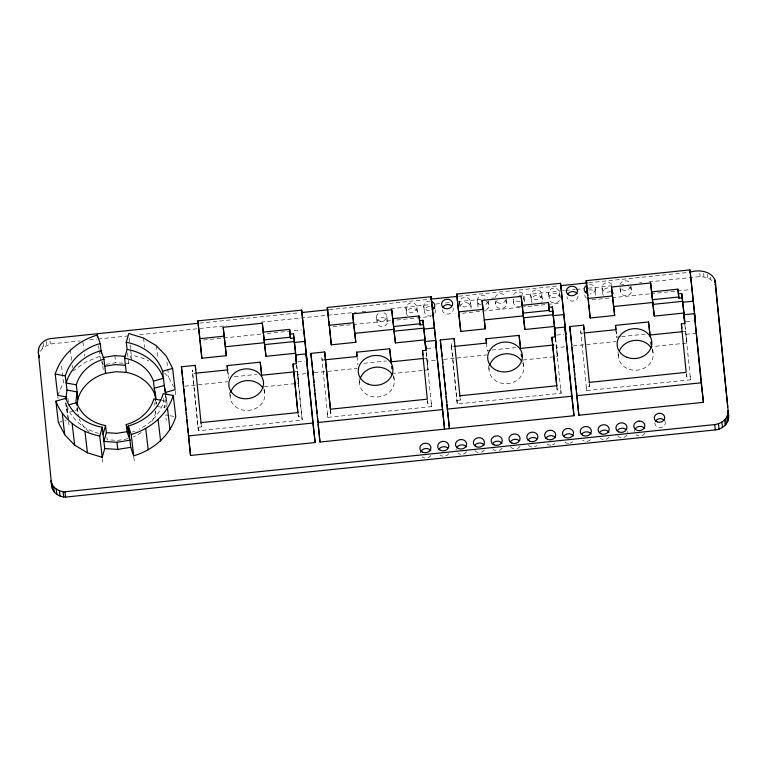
<?xml version="1.0" encoding="UTF-8"?>
<svg xmlns="http://www.w3.org/2000/svg" width="767" height="767" viewBox="0 0 767 767"><rect width="100%" height="100%" fill="white"/><g stroke="black" fill="none" stroke-linecap="round" stroke-linejoin="round"><path stroke-width="0.58" stroke-dasharray="3.83 2.88" d="M68.359 419.626L66.365 408.495L66.806 405.11M155.26 401.524L154.694 406.002L154.416 403.643M151.722 421.582A40.018 34.333 -6.6 0 0 155.509 413.106L155.797 410.863M156.938 406.414L164.809 407.843L166.257 396.549L167.072 403.643L166.64 407.037M105.942 364.325L115.673 362.743L128.741 363.596L129.987 359.196M130.294 358.103L131.224 354.805L146.008 359.32L148.961 361.104M57.698 395.369L63.46 382.465L61.408 364.708M40.296 351.238L43.671 347.192L50.373 344L80.132 340.912M72.855 371.17L85.242 362.254L99.768 356.319L99.087 350.404M74.207 410.661L67.534 412.531L65.55 401.4L66.365 408.495M75.319 410.345L77.544 409.722L77.151 407.517M58.35 422.435L66.135 420.249M127.859 438.762L117.552 440.431L107.188 439.759L106.92 437.391M199.708 323.118L299.667 312.744M329.417 309.657L429.386 299.293M459.136 296.206L559.095 285.832M588.845 282.745L688.814 272.371M89.653 339.925L96.786 339.187M97.975 339.062L131.301 335.601M139.632 334.738L226.505 325.726M261.01 322.15L326.464 315.352M327.653 315.237L356.214 312.274M362.168 311.651L365.734 311.287M390.729 308.689L429.999 304.614M435.953 304L439.52 303.627M445.474 303.013L450.229 302.514M457.372 301.776L484.744 298.938M491.877 298.2L494.264 297.951M519.249 295.353L559.709 291.163M560.907 291.038L564.474 290.664M565.663 290.54L575.183 289.552M576.372 289.427L583.514 288.689M588.27 288.191L614.453 285.477M621.596 284.739L623.974 284.49M639.448 282.889L641.826 282.639M648.968 281.901L700.137 276.59L707.567 277.51L713.348 281.527M203.638 340.04L222.516 338.084M223.696 337.959L261.451 334.048M267.347 333.434L301.565 329.896M333.07 326.627L351.948 324.671M353.127 324.556L390.882 320.644M396.788 320.031L430.996 316.483M462.511 313.224L481.388 311.268M482.568 311.143L520.323 307.231M521.502 307.116L533.305 305.889M534.484 305.765L560.437 303.08M591.951 299.82L610.829 297.864M612.008 297.74L649.764 293.828M650.943 293.703L689.878 289.677M297.721 361.899L304.7 361.171M427.161 348.486L434.141 347.767M556.593 335.083L563.572 334.364M686.034 321.68L693.013 320.951M294.94 371.794L297.308 371.544L302.208 420.028L198.385 430.786L192.296 369.972L192.699 373.529L195.029 373.289M324.46 359.876L322.14 360.116L321.728 356.569L327.825 417.373L431.648 406.625L425.973 351.391M555.404 337.988L561.08 393.212L457.257 403.969L451.169 343.165L451.581 346.713L453.901 346.473M583.332 333.06L581.012 333.309L580.6 329.752L586.697 390.566L690.521 379.809L685.209 327.777M234.405 376.712L256.84 374.382M363.836 363.299L386.28 360.979M487.371 350.509L490.918 350.145M492.098 350.02L515.712 347.576M620.35 336.732L616.812 337.096L616.131 331.239M621.529 336.608L645.152 334.163M424.372 358.381L426.749 358.141L428.101 369.857L393.663 373.424M683.244 331.574L685.621 331.325M184.866 386.194L227.732 381.755M296.733 365.303L297.797 374.497L308.267 373.414M314.307 372.791L357.173 368.342M426.174 351.9L427.238 361.084L437.708 360.001M443.738 359.378L486.614 354.939M555.605 338.496L556.669 347.681L567.139 346.598M573.179 345.975L616.045 341.536M696.58 333.194L686.11 334.278L686.973 343.041L652.535 346.607M264.222 386.827L298.67 383.26L297.797 374.497M523.094 360.011L557.542 356.444L556.669 347.681M197.972 427.229L201.433 426.874L201.088 423.365M298.095 414.707L298.344 416.836L301.805 416.481L302.208 420.028M330.519 409.962L330.874 413.471L327.413 413.825L327.825 417.373M427.411 400.24L427.775 403.432L431.236 403.068L431.648 406.625M456.844 400.422L460.305 400.058L460.075 397.728M556.842 386.827L557.216 390.019L560.677 389.665L561.08 393.212M589.516 384.315L589.746 386.654L586.285 387.009L586.697 390.566M686.283 373.424L686.647 376.616L690.108 376.261L690.521 379.809M161.741 400.336L163.985 400.738A50.449 43.288 -6.6 0 1 139.095 429.261M169.008 415.551L165.634 414.937L166.247 420.268M170.13 415.762L175.748 416.778M164.589 373.069L168.721 377.393L173.505 386.626M99.768 356.319L101.225 360.586M101.589 361.65L102.673 364.852M165.288 393.624L167.072 403.643M156.267 401.937L156.66 404.151L156.382 401.783M76.786 407.996L78.359 416.826M710.53 277.05L710.779 279.178M707.203 274.318L707.567 277.51M703.569 273.426L703.943 276.628M699.772 273.397L700.137 276.59M684.845 324.575L686.973 343.041M652.602 348.822L653.139 353.51M631.049 286.398L631.548 290.655M620.062 288.008L620.436 291.201M615.882 329.695L616.831 337.892M617.991 352.408L618.528 357.096M601.98 287.625L602.603 292.956M589.602 284.461A5.57 4.775 -6.6 0 1 595.278 288.967L595.892 294.298M589.497 384.526L589.746 386.654M559.632 292.658A5.57 4.775 -6.6 0 1 551.396 297.212A5.57 4.775 -6.6 0 1 551.185 288.929A5.57 4.775 -6.6 0 1 559.632 292.658L560.246 297.989A5.57 4.775 -6.6 0 1 552.451 302.706A5.57 4.775 -6.6 0 1 551.022 294.768A5.57 4.775 -6.6 0 1 560.025 296.762M556.19 344.728L557.542 356.444M548.52 293.205L549.134 298.536M541.809 294.509A5.57 4.775 -6.6 0 1 533.573 299.053A5.57 4.775 -6.6 0 1 533.362 290.779A5.57 4.775 -6.6 0 1 541.809 294.509L542.422 299.83M530.697 295.055L531.31 300.376M523.986 296.388L524.599 301.709M523.161 362.235L523.708 366.923M513.123 299.063L513.487 302.256M506.287 299.274L506.776 303.531M495.29 300.885L495.664 304.077M488.464 301.134L488.953 305.391M486.441 343.098L487.39 351.305M488.55 365.821L489.097 370.499M477.227 300.606L477.841 305.937M470.516 301.891A5.57 4.775 -6.6 0 1 462.28 306.445A5.57 4.775 -6.6 0 1 462.07 298.162A5.57 4.775 -6.6 0 1 470.516 301.891L471.13 307.212M459.395 302.438L460.018 307.759M460.066 397.929L460.305 400.058M423.748 306.129L424.372 311.46M417.037 307.433A5.57 4.775 -6.6 0 1 408.811 311.977A5.57 4.775 -6.6 0 1 408.6 303.703A5.57 4.775 -6.6 0 1 417.037 307.433L417.66 312.754M405.925 307.979L406.548 313.3M386.789 316.397L387.412 321.728A5.187 4.449 -6.6 0 1 379.895 326.176A5.187 4.449 -6.6 0 1 379.406 318.478A5.187 4.449 -6.6 0 1 387.412 321.728M393.72 375.638L394.267 380.327M376.444 317.202L377.067 322.523M357.01 356.511L357.959 364.708M359.119 379.224L359.656 383.912M330.5 410.268L330.874 413.471M296.532 364.804L301.805 416.481M297.308 371.544L298.67 383.26M264.289 389.051L264.826 393.73M227.818 371.468L228.499 377.326M227.569 369.915L228.518 378.112M229.678 392.627L230.225 397.316M201.069 423.681L201.433 426.874M175.221 390.777L175.71 395.034M166.938 362.005L167.618 367.92M167.762 369.109L168.721 377.393M165.461 395.705L165.701 397.843M163.716 398.37L164.809 407.843M156.334 345.725L157.839 358.745M155.241 410.738L155.509 413.106M143.544 338.026L144.637 347.489M129.307 338.237L130.543 348.889M130.678 350.068L131.838 360.135M127.504 352.945L128.741 363.596M133.803 456.883L134.292 461.149M114.849 355.648L115.673 362.743M102.26 361.295L102.538 363.663M102.797 365.917L103.296 370.173M98.54 345.668L98.943 349.225M102.337 458.407L102.836 462.664M82.913 342.13L83.728 349.234M84.284 353.97L84.552 356.339M77.266 407.354L78.09 414.458M70.391 349.867L71.619 360.519M72.165 365.255L72.443 367.614M67.937 398.265L68.426 402.531M68.215 418.446L66.71 405.427A50.449 43.288 -6.6 0 0 98.473 433.317M68.599 421.754L68.972 424.956M57.813 396.434L58.062 398.562M50.008 340.807L50.373 344M46.298 340.96L46.797 345.227M43.182 342.935L43.671 347.192M42.099 346.281L42.348 348.419M686.417 374.248L686.647 376.616M556.976 387.661L557.216 390.019M451.581 346.713L457.257 403.969M427.238 361.084L428.101 369.857M427.545 401.064L427.775 403.432M298.104 414.468L298.344 416.836M192.699 373.529L198.385 430.786M522.73 363.136A17.401 14.928 -6.6 0 1 508.435 383.5A17.401 14.928 -6.6 0 1 489.145 367.566M652.171 349.733A17.401 14.928 -6.6 0 1 637.876 370.097A17.401 14.928 -6.6 0 1 618.576 354.162M393.298 376.539A17.401 14.928 -6.6 0 1 379.003 396.903A17.401 14.928 -6.6 0 1 359.704 380.978M263.858 389.952A17.401 14.928 -6.6 0 1 249.563 410.316A17.401 14.928 -6.6 0 1 230.263 394.382M134.762 431.198A50.449 43.288 -6.6 0 1 132.528 432.022M141.233 432.483A40.018 34.333 -6.6 0 1 133.305 436.864M89.077 431.725A40.018 34.333 -6.6 0 1 79.174 418.926M383.96 312.754A5.187 4.449 -6.6 0 1 385.475 319.657A5.187 4.449 -6.6 0 1 377.278 319.369A5.187 4.449 -6.6 0 1 380.01 312.61M429.434 310.635A5.57 4.775 -6.6 0 1 423.787 305.506A5.57 4.775 -6.6 0 1 430.632 301.172M488.176 301.316A5.57 4.775 -6.6 0 1 484.341 304.882M481.465 305.026A5.57 4.775 -6.6 0 1 478.301 297.644A5.57 4.775 -6.6 0 1 487.534 297.711M505.999 299.456A5.57 4.775 -6.6 0 1 501.445 303.186A5.57 4.775 -6.6 0 1 495.856 301.105M495.204 297.51A5.57 4.775 -6.6 0 1 499.758 293.78A5.57 4.775 -6.6 0 1 505.357 295.851M513.554 294.509A5.57 4.775 -6.6 0 1 521.1 292.38A5.57 4.775 -6.6 0 1 523.305 298.814M519.988 301.21A5.57 4.775 -6.6 0 1 513.679 299.283M595.278 288.967A5.57 4.775 -6.6 0 1 589.842 294.02M610.427 291.364A5.57 4.775 -6.6 0 1 602.555 289.619A5.57 4.775 -6.6 0 1 605.527 282.956A5.57 4.775 -6.6 0 1 612.871 285.851M630.771 286.58A5.57 4.775 -6.6 0 1 625.498 290.386A5.57 4.775 -6.6 0 1 620.033 287.107M619.976 284.634A5.57 4.775 -6.6 0 1 623.82 281.058L625.249 280.827A5.57 4.775 -6.6 0 1 630.119 282.985M664.989 421.419A5.216 4.477 -6.6 0 1 660.531 427.555A5.216 4.477 -6.6 0 1 654.96 422.464M430.891 455.454A5.57 4.775 -6.6 0 1 422.176 456.873M448.714 453.604A5.57 4.775 -6.6 0 1 439.999 455.023M466.537 451.763A5.57 4.775 -6.6 0 1 457.822 453.182M456.116 449.884A5.57 4.775 -6.6 0 1 456.269 448.637M484.361 449.913A5.57 4.775 -6.6 0 1 479.615 452.54M478.177 452.453A5.57 4.775 -6.6 0 1 474.744 450.392M502.193 448.091A5.57 4.775 -6.6 0 1 497.438 450.718M496 450.622A5.57 4.775 -6.6 0 1 492.567 448.561M520.016 446.231A5.57 4.775 -6.6 0 1 516.699 448.628M513.823 448.762A5.57 4.775 -6.6 0 1 510.391 446.701M536.986 445.445A5.57 4.775 -6.6 0 1 534.522 446.806M531.646 446.94A5.57 4.775 -6.6 0 1 528.214 444.879M554.8 443.566A5.57 4.775 -6.6 0 1 552.345 444.927M550.907 445.157A5.57 4.775 -6.6 0 1 546.948 443.949M572.623 441.715A5.57 4.775 -6.6 0 1 570.169 443.077M568.731 443.307A5.57 4.775 -6.6 0 1 564.771 442.108M590.437 439.788A5.57 4.775 -6.6 0 1 582.584 440.172M609.132 436.989A5.57 4.775 -6.6 0 1 600.417 438.408M626.946 435.11A5.57 4.775 -6.6 0 1 617.33 435.579M627.416 431.457A5.57 4.775 -6.6 0 1 627.636 432.684M644.779 433.355A5.57 4.775 -6.6 0 1 636.064 434.774M634.357 431.476A5.57 4.775 -6.6 0 1 634.51 430.229M407.354 315.659A5.57 4.775 -6.6 0 1 411.256 308.324A5.57 4.775 -6.6 0 1 417.497 314M435.263 309.686A5.57 4.775 -6.6 0 1 434.793 313.339M431.476 315.726A5.57 4.775 -6.6 0 1 424.429 312.073A5.57 4.775 -6.6 0 1 429.798 306.397M453.086 307.835A5.57 4.775 -6.6 0 1 448.59 314.039A5.57 4.775 -6.6 0 1 442.195 309.609M460.171 306.512A5.57 4.775 -6.6 0 1 466.892 302.802A5.57 4.775 -6.6 0 1 470.967 308.468M486.067 301.383A5.57 4.775 -6.6 0 1 488.924 306.014A5.57 4.775 -6.6 0 1 484.955 310.213M478.062 307.164A5.57 4.775 -6.6 0 1 480.516 301.661M505.06 300.233A5.57 4.775 -6.6 0 1 505.232 306.992A5.57 4.775 -6.6 0 1 497.38 307.375A5.57 4.775 -6.6 0 1 497.208 300.616M522.893 298.411A5.57 4.775 -6.6 0 1 523.919 304.135M520.601 306.532A5.57 4.775 -6.6 0 1 514.293 304.614A5.57 4.775 -6.6 0 1 515.031 298.794M532.116 302.735A5.57 4.775 -6.6 0 1 536.747 295.324A5.57 4.775 -6.6 0 1 541.742 302.256M578.059 296.052A5.57 4.775 -6.6 0 1 572.623 301.105A5.57 4.775 -6.6 0 1 566.947 296.599M588.778 290.022A5.57 4.775 -6.6 0 1 595.738 295.544M586.496 298.142A5.57 4.775 -6.6 0 1 584.78 294.835M613.715 292.409A5.57 4.775 -6.6 0 1 613.552 293.656M603.408 295.305A5.57 4.775 -6.6 0 1 603.677 289.984A5.57 4.775 -6.6 0 1 609.477 287.989M628.662 286.657A5.57 4.775 -6.6 0 1 630.608 293.454A5.57 4.775 -6.6 0 1 622.507 294.768A5.57 4.775 -6.6 0 1 621.97 287.74"/><path stroke-width="1.15" d="M690.003 272.256C700.329 268.584 716.877 272.275 715.63 285.947L728.65 415.915C729.321 423.394 722.351 429.271 715.352 429.903L65.569 497.093C59.164 497.102 52.472 492.74 51.705 486.029L38.35 352.36C37.794 345.61 43.451 339.963 49.759 338.678L198.519 323.243M39.079 355.495L38.964 357.681L38.35 352.36M728.477 419.194L728.036 410.594L728.65 415.915M65.837 399.137L66.988 390.106L65.348 375.897A50.449 43.288 -6.6 0 1 100.209 343.549L97.304 335.026C78.196 340.701 61.274 354.651 55.234 374.066L57.698 395.369L66.691 396.999M77.074 405.753L77.927 399.041L76.288 384.833A40.018 34.333 -6.6 0 1 103.938 359.177L101.033 350.653A50.449 43.288 -6.6 0 0 66.173 383.001L76.288 384.833M155.404 400.403L155.835 397.047L154.263 388.217L164.263 385.418L165.854 394.315M102.222 457.333L99.758 436.04L102.241 427.248A50.449 43.288 -6.6 0 1 65.895 398.332L55.886 401.131L58.35 422.435L64.725 434.755L74.648 445.119L87.438 452.818L102.222 457.333L104.705 448.551L102.241 427.248M155.874 399.732L155.078 395.321A40.018 34.333 -6.6 0 0 126.258 372.378L124.609 358.179L127.101 349.397L126.277 342.293L128.76 333.501L143.544 338.026L156.334 345.725L166.257 356.089L172.633 368.409L175.097 389.713L165.087 392.512M103.066 434.352L105.549 425.56A40.018 34.333 -6.6 0 1 76.719 402.627L68.934 404.803M105.549 425.56L106.373 432.665L103.881 441.447L116.948 442.3L129.949 440.191L127.044 431.668L126.219 424.563A40.018 34.333 -6.6 0 0 153.87 398.907L160.619 400.134M51.705 486.029L51.092 480.708C51.859 487.409 58.551 491.781 64.955 491.772L714.739 424.573C720.664 423.911 726.531 419.933 727.864 413.873M133.679 455.819L131.215 434.525C150.313 428.839 167.244 414.889 173.284 395.475L163.17 393.644A50.449 43.288 -6.6 0 1 128.31 425.992L130.774 447.295L133.679 455.819C152.777 450.143 169.708 436.193 175.748 416.778L173.284 395.475M126.277 342.293A50.449 43.288 -6.6 0 1 162.623 371.218L172.633 368.409M124.609 358.179A40.018 34.333 -6.6 0 1 153.438 381.122L163.448 378.313A50.449 43.288 -6.6 0 0 127.101 349.397M102.941 357.575L114.849 355.648L125.539 356.339M77.927 399.041A40.018 34.333 -6.6 0 1 105.578 373.376L115.894 371.707L126.258 372.378M127.044 431.668L116.737 433.336L106.373 432.665M104.705 448.551L117.773 449.395L130.774 447.295M294.049 338.017L295.688 353.251L265.996 356.319L262.304 323.195L223.207 327.26L226.351 355.696L201.865 358.227L197.838 320.884L301.661 310.127L307.03 360.931L301.661 310.127M425.34 342.034L425.129 339.848L395.436 342.916L391.745 309.791L352.647 313.847L355.792 342.283L331.306 344.824L327.279 307.471L431.102 296.714L436.461 347.528L431.102 296.714M458.484 311.891L482.97 309.36L482.079 300.443L521.186 296.388L523.439 315.879L484.341 319.944L485.223 328.88L460.737 331.421L456.71 294.068L560.533 283.311L565.902 334.115L560.533 283.311M684.548 318.506L684.001 313.032L654.309 316.1L650.617 282.975L611.52 287.04L614.664 315.477L590.178 318.008L586.151 280.655L689.974 269.907L695.333 320.711L689.974 269.907M302.045 312.505L328.228 309.782M430.575 299.168L457.947 296.33M560.284 285.707L587.656 282.87M521.186 296.388L522.116 305.295L548.463 302.572L549.421 311.527L552.882 311.162L552.307 306.915L548.932 307.26L548.463 302.572M650.617 282.975L651.557 291.882L677.903 289.169L678.392 293.425M199.612 338.707L224.098 336.167L226.351 355.696M262.304 323.195L263.244 332.101L289.59 329.388L290.549 338.333L294.01 337.979L293.435 333.731L290.06 334.076L289.59 329.388M329.043 325.294L353.529 322.763L355.792 342.283M391.745 309.791L392.685 318.698L419.031 315.975L419.52 320.242M587.915 298.488L612.402 295.947L614.664 315.477M422.866 320.318L419.491 320.673L419.99 324.93L423.451 324.575L422.866 320.318L425.33 342.868M677.903 289.169L678.364 293.857L681.738 293.502L682.179 296.695M651.557 291.882L652.439 299.696L678.824 296.973M263.244 332.101L264.126 339.915L290.511 337.192M392.685 318.698L393.567 326.512L419.952 323.789M522.116 305.295L522.998 313.109L549.383 310.376M678.364 293.857L678.862 298.114L682.323 297.759M225.469 346.751L264.567 342.696M354.9 333.348L393.998 329.292M613.773 306.532L652.87 302.476M393.567 326.512L394.008 331.2L423.767 328.132L423.489 324.604M522.998 313.109L523.439 317.797L553.208 314.719L552.921 311.201M652.439 299.696L652.88 304.394L682.64 301.316L682.362 297.788M264.126 339.915L264.567 344.613L294.336 341.536M293.435 333.731L294.298 342.494L304.767 341.411M423.739 329.081L434.208 327.998M552.307 306.915L553.17 315.678L563.64 314.595M681.738 293.502L682.611 302.275L693.08 301.191M523.439 317.797L524.877 329.503L554.56 326.435L554.886 329.724M200.944 422.617L297.845 412.579L293.032 364.085L296.407 363.74L295.535 354.968L306.004 353.884L315.132 442.549L190.542 455.454L181.415 366.789L195.259 365.36L195.758 369.617M459.817 395.801L556.717 385.763L551.904 337.269L555.279 336.924L554.416 328.161L564.876 327.068L574.004 415.743L319.973 442.051L310.856 353.386L324.7 351.948L330.404 408.792M324.7 351.948L330.376 409.204L427.286 399.166L422.473 350.682L425.848 350.327L424.976 341.564L435.445 340.481L444.563 429.146L435.445 340.481M447.755 411.956L449.414 428.648L440.287 339.982L454.131 338.544L454.63 342.801M589.248 382.397L686.158 372.359L681.345 323.866L684.72 323.511L683.848 314.748L694.317 313.665L703.435 402.33L578.845 415.235L569.728 326.569L583.572 325.141L584.061 329.398M196.189 373.165L227.569 369.915L227.147 365.61L260.214 362.177L261.566 373.893M324.46 359.876L357.01 356.511L356.578 352.197L389.646 348.774L391.266 362.868M453.901 346.473L486.441 343.098L486.019 338.793L519.086 335.371L520.438 347.087M584.502 332.945L615.882 329.695L615.45 325.39L648.518 321.958L649.879 333.674M293.751 371.918L261.681 375.236L260.214 362.177M423.183 358.505L391.122 361.832L389.646 348.774M553.812 344.977L520.553 348.419L519.086 335.371M649.994 335.016L682.055 331.699M188.279 435.934L312.869 423.029L315.132 442.549M317.711 422.521L442.31 409.616M447.151 409.118L571.741 396.213L574.004 415.743M576.592 395.714L701.182 382.81L703.435 402.33M125.433 365.284L115.069 364.613L104.763 366.281L104.034 364.143M55.234 374.066L65.348 375.897M66.988 390.106L77.112 391.937L75.962 400.892L76.556 404.209M55.886 401.131C62.789 419.894 80.573 432.291 99.758 436.04M715.093 284.384L715.63 285.947M128.31 425.992L131.215 434.525M126.219 424.563L129.124 433.096M652.88 304.394L654.309 316.1M394.008 331.2L395.436 342.916M264.567 344.613L265.996 356.319M714.48 279.063L714.854 282.256M727.768 406.999L715.007 280.626M727.404 415.484L728.017 420.805M725.783 418.494L726.397 423.825M724.652 419.856L725.266 425.177M721.843 422.147L722.456 427.478M718.458 423.758L719.072 429.089M714.739 424.573L715.352 429.903M682.64 301.316L684.001 313.032M682.611 302.275L684.873 321.795M683.848 314.748L684.912 323.942M681.345 323.866L681.834 328.123M650.799 342.044L651.078 344.383M615.45 325.39L615.997 330.069M586.151 280.655L587.877 295.592M588.145 297.884L588.644 302.562M569.728 326.569L571.856 344.949M553.208 314.719L554.56 326.435M553.17 315.678L554.905 330.606M555.164 332.907L555.433 335.208L555.212 333.012M554.416 328.161L555.471 337.346M548.932 307.26L549.421 311.527M551.904 337.269L556.861 386.472M521.234 354.277L521.502 356.626M482.079 300.443L485.223 328.88M486.019 338.793L486.556 343.482M456.71 294.068L460.737 331.421M440.287 339.982L441.351 349.167M441.619 351.459L442.147 356.061M423.767 328.132L425.129 339.848M425.599 345.169L425.992 348.611L425.56 344.23M424.976 341.564L426.04 350.749M422.473 350.682L422.962 354.939M391.659 366.511L391.927 368.86M356.578 352.197L356.991 355.715M327.279 307.471L328.602 318.957M328.87 321.258L329.398 325.85M310.856 353.386L312.581 368.313M312.85 370.614L313.348 375.293M294.298 342.494L296.426 360.864M295.535 354.968L296.465 363.012M290.06 334.076L290.549 338.333M293.032 364.085L297.989 413.288M227.147 365.61L227.684 370.288M197.838 320.884L199.832 338.103M181.415 366.789L182.882 379.425M183.14 381.726L183.677 386.319M167.522 408.38L169.986 429.683M162.623 371.218L164.953 391.333M158.127 419.674L160.591 440.977M153.438 381.122L155.078 395.321M145.74 428.59L148.204 449.893M116.948 442.3L117.773 449.395M103.938 359.177L105.578 373.376M100.209 343.549L101.302 353.012M97.304 335.026L97.582 337.384M84.974 431.524L87.438 452.818M72.184 423.815L74.648 445.119M62.261 413.451L64.725 434.755M64.955 491.772L65.569 497.093M63.057 491.647L63.671 496.968M59.433 490.765L60.047 496.086M56.221 489.087L56.835 494.418M38.523 349.071L38.772 351.2M53.652 486.748L54.275 492.069M51.907 483.891L52.52 489.212M648.518 321.958L650.148 336.051M523.554 317.02L524.877 329.503M694.317 313.665L701.182 382.81M678.507 294.595L678.862 298.114M611.52 287.04L612.402 295.947M588.883 304.94L590.178 318.008M583.572 325.141L589.401 383.145M572.105 347.288L572.575 352.053M572.815 354.44L573.285 359.205M573.639 362.781L574.119 367.556M574.349 369.934L574.828 374.708M575.183 378.284L575.653 383.049M575.892 385.437L576.362 390.202M576.602 392.589L578.845 415.235M564.876 327.068L571.741 396.213M454.131 338.544L459.96 396.558M442.549 359.502L442.904 363.079M443.259 366.655L443.729 371.42M443.968 373.807L444.438 378.572M444.793 382.148L445.272 386.923M445.502 389.3L445.982 394.075M446.212 396.462L446.806 402.416M447.046 404.803L447.516 409.568M419.031 315.975L419.99 324.93M352.647 313.847L353.529 322.763M329.657 328.19L331.306 344.824M313.588 377.68L314.058 382.445M314.297 384.833L314.892 390.787M315.122 393.174L315.601 397.939M315.831 400.326L316.426 406.289M316.666 408.677L317.135 413.442M317.49 417.018L317.96 421.783M318.2 424.17L319.973 442.051M306.004 353.884L312.869 423.029M295.803 354.344L296.455 360.921M223.207 327.26L224.098 336.167M200.101 340.404L201.865 358.227M195.259 365.36L201.088 423.365M183.917 388.696L184.502 394.66M184.742 397.047L185.211 401.812M185.451 404.199L186.045 410.163M186.276 412.541L186.755 417.315M186.985 419.693L187.579 425.656M187.819 428.044L188.289 432.809M188.644 436.385L190.542 455.454M489.538 365.638A17.401 14.928 -6.6 0 1 504.36 353.923A17.401 14.928 -6.6 0 1 521.819 361.372M619.285 351.276A17.401 14.928 -6.6 0 1 634.357 340.452A17.401 14.928 -6.6 0 1 651.26 347.959M360.097 379.042A17.401 14.928 -6.6 0 1 374.919 367.326A17.401 14.928 -6.6 0 1 392.388 374.775M230.666 392.455A17.401 14.928 -6.6 0 1 245.488 380.739A17.401 14.928 -6.6 0 1 262.947 388.188M431.984 301.584A5.57 4.775 -6.6 0 1 432.195 309.858M587.043 293.521A5.57 4.775 -6.6 0 1 586.832 285.238M655.363 421.332A5.216 4.477 -6.6 0 1 664.356 420.402M420.623 452.329A5.57 4.775 -6.6 0 1 425.177 448.599A5.57 4.775 -6.6 0 1 430.776 450.67M438.973 449.299A5.57 4.775 -6.6 0 1 447.688 447.88M456.796 447.458A5.57 4.775 -6.6 0 1 466.422 446.979M474.62 445.608A5.57 4.775 -6.6 0 1 484.245 445.138M492.443 443.777A5.57 4.775 -6.6 0 1 502.069 443.307M510.266 441.926A5.57 4.775 -6.6 0 1 518.981 440.507M528.099 440.105A5.57 4.775 -6.6 0 1 536.814 438.686M545.912 438.225A5.57 4.775 -6.6 0 1 555.538 437.746M563.735 436.375A5.57 4.775 -6.6 0 1 573.361 435.905M581.549 434.448A5.57 4.775 -6.6 0 1 591.175 433.969M599.382 432.684A5.57 4.775 -6.6 0 1 609.008 432.214M617.205 430.795A5.57 4.775 -6.6 0 1 625.92 429.376M635.038 429.05A5.57 4.775 -6.6 0 1 638.355 426.653L639.793 426.423A5.57 4.775 -6.6 0 1 644.663 428.58M432.598 306.905A5.57 4.775 -6.6 0 1 434.678 308.555M442.875 307.183A5.57 4.775 -6.6 0 1 451.59 305.765M567.628 294.173A5.57 4.775 -6.6 0 1 577.254 293.703M585.461 292.409A5.57 4.775 -6.6 0 1 587.455 290.559M639.17 421.102L637.741 421.332A5.57 4.775 -6.6 0 0 635.114 429.156A5.57 4.775 -6.6 0 0 644.385 427.65A5.57 4.775 -6.6 0 0 639.17 421.102M497.668 370.758A17.401 14.928 -6.6 0 0 522.346 355.207A17.401 14.928 -6.6 0 0 495.118 345.025A17.401 14.928 -6.6 0 0 497.668 370.758M627.109 357.355A17.401 14.928 -6.6 0 0 651.787 341.794A17.401 14.928 -6.6 0 0 624.549 331.622A17.401 14.928 -6.6 0 0 627.109 357.355M368.227 384.162A17.401 14.928 -6.6 0 0 392.915 368.611A17.401 14.928 -6.6 0 0 365.677 358.438A17.401 14.928 -6.6 0 0 368.227 384.162M238.796 397.574A17.401 14.928 -6.6 0 0 263.474 382.014A17.401 14.928 -6.6 0 0 236.246 371.842A17.401 14.928 -6.6 0 0 238.796 397.574M657.252 421.898A5.216 4.477 -6.6 0 0 664.663 417.229A5.216 4.477 -6.6 0 0 656.494 414.18A5.216 4.477 -6.6 0 0 657.252 421.898M422.732 452.252A5.57 4.775 -6.6 0 0 430.958 447.698A5.57 4.775 -6.6 0 0 422.521 443.968A5.57 4.775 -6.6 0 0 422.732 452.252M440.555 450.402A5.57 4.775 -6.6 0 0 448.781 445.857A5.57 4.775 -6.6 0 0 440.344 442.128A5.57 4.775 -6.6 0 0 440.555 450.402M458.378 448.561A5.57 4.775 -6.6 0 0 466.604 444.007A5.57 4.775 -6.6 0 0 458.167 440.277A5.57 4.775 -6.6 0 0 458.378 448.561M476.202 446.71A5.57 4.775 -6.6 0 0 484.437 442.166A5.57 4.775 -6.6 0 0 475.991 438.436A5.57 4.775 -6.6 0 0 476.202 446.71M494.034 444.889A5.57 4.775 -6.6 0 0 502.26 440.335A5.57 4.775 -6.6 0 0 493.823 436.605A5.57 4.775 -6.6 0 0 494.034 444.889M511.848 443.029A5.57 4.775 -6.6 0 0 520.084 438.484A5.57 4.775 -6.6 0 0 511.637 434.745A5.57 4.775 -6.6 0 0 511.848 443.029M529.681 441.207A5.57 4.775 -6.6 0 0 537.907 436.663A5.57 4.775 -6.6 0 0 529.47 432.924A5.57 4.775 -6.6 0 0 529.681 441.207M547.494 439.328A5.57 4.775 -6.6 0 0 555.73 434.784A5.57 4.775 -6.6 0 0 547.283 431.044A5.57 4.775 -6.6 0 0 547.494 439.328M565.317 437.478A5.57 4.775 -6.6 0 0 573.553 432.933A5.57 4.775 -6.6 0 0 565.106 429.204A5.57 4.775 -6.6 0 0 565.317 437.478M583.131 435.551A5.57 4.775 -6.6 0 0 591.367 431.006A5.57 4.775 -6.6 0 0 582.92 427.267A5.57 4.775 -6.6 0 0 583.131 435.551M600.964 433.786A5.57 4.775 -6.6 0 0 609.199 429.242A5.57 4.775 -6.6 0 0 600.753 425.512A5.57 4.775 -6.6 0 0 600.964 433.786M618.787 431.907A5.57 4.775 -6.6 0 0 627.013 427.353A5.57 4.775 -6.6 0 0 618.576 423.624A5.57 4.775 -6.6 0 0 618.787 431.907M444.457 308.286A5.57 4.775 -6.6 0 0 452.683 303.742A5.57 4.775 -6.6 0 0 444.246 300.002A5.57 4.775 -6.6 0 0 444.457 308.286M569.21 295.276A5.57 4.775 -6.6 0 0 577.446 290.731A5.57 4.775 -6.6 0 0 568.999 287.002A5.57 4.775 -6.6 0 0 569.21 295.276"/></g></svg>
